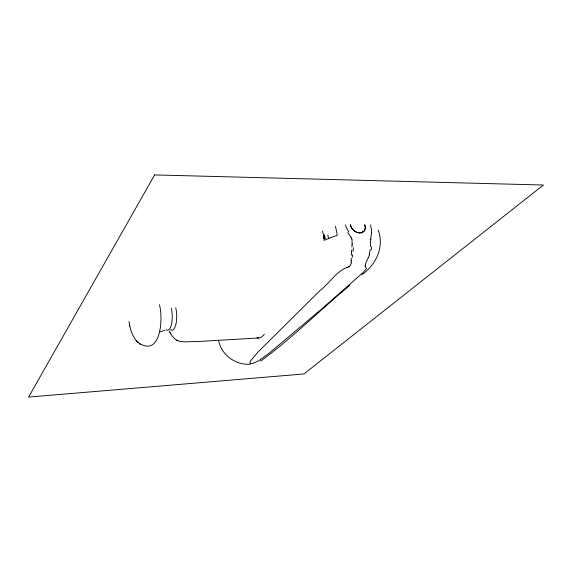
<?xml version="1.0" encoding="UTF-8"?>
<svg xmlns="http://www.w3.org/2000/svg" width="572" height="572" viewBox="0 0 572 572"><rect width="100%" height="100%" fill="white"/><g stroke="black" fill="none" stroke-linecap="round" stroke-linejoin="round"><path stroke-width="0.86" d="M351.229 258.008L351.244 260.346M370.32 239.282L370.584 243.722A23.295 23.145 78.2 0 1 370.627 244.823L370.563 246.689M351.944 246.925L352.045 245.038M351.337 255.241L351.608 251.937M352.109 243.922L352.023 239.432A5.377 5.27 65.3 0 0 351.916 239.117M351.78 249.821L351.644 251.544M351.165 262.469L351.244 260.446M370.263 249.556L369.169 254.926M365.258 265.472L365.279 265.351A8.051 3.082 -57.9 0 1 366.144 262.376L368.261 257.679M371.686 232.489L371.214 234.999M371.128 235.421L370.685 237.187M137.845 342.27C160.889 358.866 163.406 318.082 159.416 304.719M349.506 266.087L349.528 266.059A1.859 1.516 -17 0 1 348.87 266.666M323.373 238.681L324.524 237.487L323.945 235.357M361.861 274.646C376.169 265.029 384.498 246.654 378.214 229.994M349.821 285.378C319.755 310.181 292.156 338.252 260.582 361.154M160.103 331.896L164.929 330.344M348.362 266.859L347.154 267.346M347.032 267.389C335.728 271.922 329.143 283.64 319.734 290.79L258.222 351.859L250.357 361.096L249.742 362.877L250.893 363.62A2.724 0.794 -12.9 0 0 252.638 363.485L258.944 360.646L269.784 352.652L323.187 307.722L363.056 272.544L366.466 268.568L365.429 266.452M324.732 238.688L324.896 238.667A1.037 0.794 44 0 0 325.332 238.495L324.324 234.67M258.851 337.945L198.999 341.47L184.163 341.884L179.372 341.277L175.554 339.518L172.136 336.043L169.262 331.188M250.293 364.2C235.657 365.415 221.142 354.804 218.525 340.226M324.524 237.487L323.938 237.494L323.552 236.072M324.503 238.688L324.367 238.674A1.087 0.829 44 0 1 323.845 238.524M176.598 340.19L177.07 340.419M177.349 340.555L177.82 340.783M139.682 343.908L140.54 344.501M137.659 342.085C133.283 337.659 130.974 331.638 129.694 325.654M138.274 342.7L136.815 341.184M323.859 238.481L323.48 237.337M136.15 340.419L136.551 340.883M347.812 232.589L351.036 237.33M169.913 332.546L170.628 333.833M327.785 235.285L328.707 238.66M128.979 321.45L129.63 325.311M129.529 324.846L129.801 326.169M364.571 224.817A8.416 6.263 44.9 0 1 359.817 232.918A8.416 6.263 44.9 0 1 350.414 224.817M362.577 231.696A8.38 6.256 44.9 0 1 362.005 232.883M370.377 224.903A20.327 15.48 43.2 0 1 371.442 232.404M370.878 239.318A8.187 3.682 88.4 0 1 371.142 237.737M370.349 239.289A5.298 3.06 83 0 1 370.37 238.974M371.557 246.811A30.18 25.054 86.8 0 1 371.221 249.792M369.39 254.983A31.517 30.552 -17.1 0 1 368.497 257.757M365.293 266.252A1.902 0.865 -50.9 0 1 365.265 265.658M365.401 266.495A6.471 3.032 -54.3 0 1 365.229 266.337M348.927 266.767A6.564 5.799 -14.1 0 1 348.427 267.002M351.287 262.476A8.23 7.372 5.3 0 1 350.043 265.858M352.338 257.3A30.945 14.014 -76.1 0 1 352.481 254.697M353.367 247.683A30.216 7.615 -88.9 0 1 353.131 251.23M352.123 245.038A23.202 6.263 -86.5 0 1 352.195 243.937M350.951 237.38A8.315 8.201 64.3 0 1 351.859 239.139M349.006 231.996A20.235 12.448 50.2 0 1 345.388 224.96M322.558 231.117A23.202 11.64 89.8 0 1 324.138 240.404L325.211 239.918A44.487 16.817 -15.8 0 1 333.655 236.593L337.201 235.442A32.304 16.474 89.8 0 0 335.328 226.29M364.936 224.825A8.673 6.528 44.1 0 1 365.158 229.479A8.673 6.542 43.8 0 1 352.767 229.536M352.81 229.508A8.673 6.349 45.9 0 1 350.343 224.817M171.285 308.086A15.087 5.362 87.3 0 1 171.436 324.46A15.087 5.362 87.3 0 1 166.109 329.772M175.747 307.765A15.33 5.52 87.3 0 1 175.89 324.403A15.33 5.52 87.3 0 1 170.413 329.808M264.335 334.205A27.106 12.083 87.3 0 1 256.964 337.802M154.633 174.918L28.6 397.082L303.932 373.966L543.4 185.028L154.633 174.918"/></g></svg>
